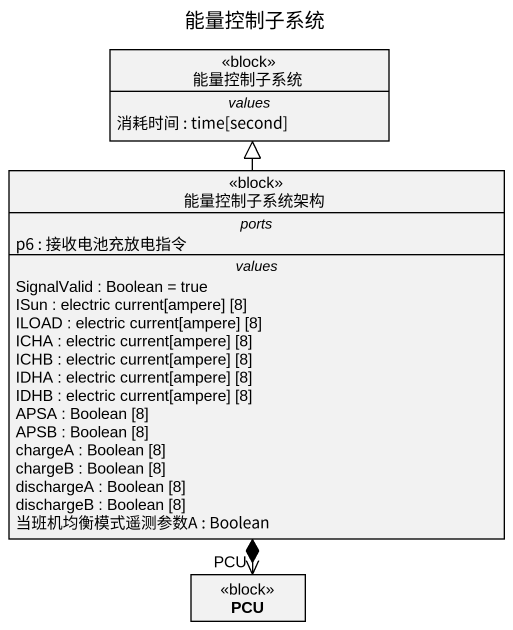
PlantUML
@startuml
title 能量控制子系统
hide circle
hide empty members
class 能量控制子系统 <<block>> {
  -- values --
  消耗时间 : time[second]
}
class 能量控制子系统架构 <<block>> {
  -- ports --
  p6 : 接收电池充放电指令
  -- values --
  SignalValid : Boolean = true
  ISun : electric current[ampere] [8]
  ILOAD : electric current[ampere] [8]
  ICHA : electric current[ampere] [8]
  ICHB : electric current[ampere] [8]
  IDHA : electric current[ampere] [8]
  IDHB : electric current[ampere] [8]
  APSA : Boolean [8]
  APSB : Boolean [8]
  chargeA : Boolean [8]
  chargeB : Boolean [8]
  dischargeA : Boolean [8]
  dischargeB : Boolean [8]
  当班机均衡模式遥测参数A : Boolean
}
class PCU <<block>>
能量控制子系统架构 -up-|> 能量控制子系统
能量控制子系统架构 *--> "PCU" PCU
@enduml
